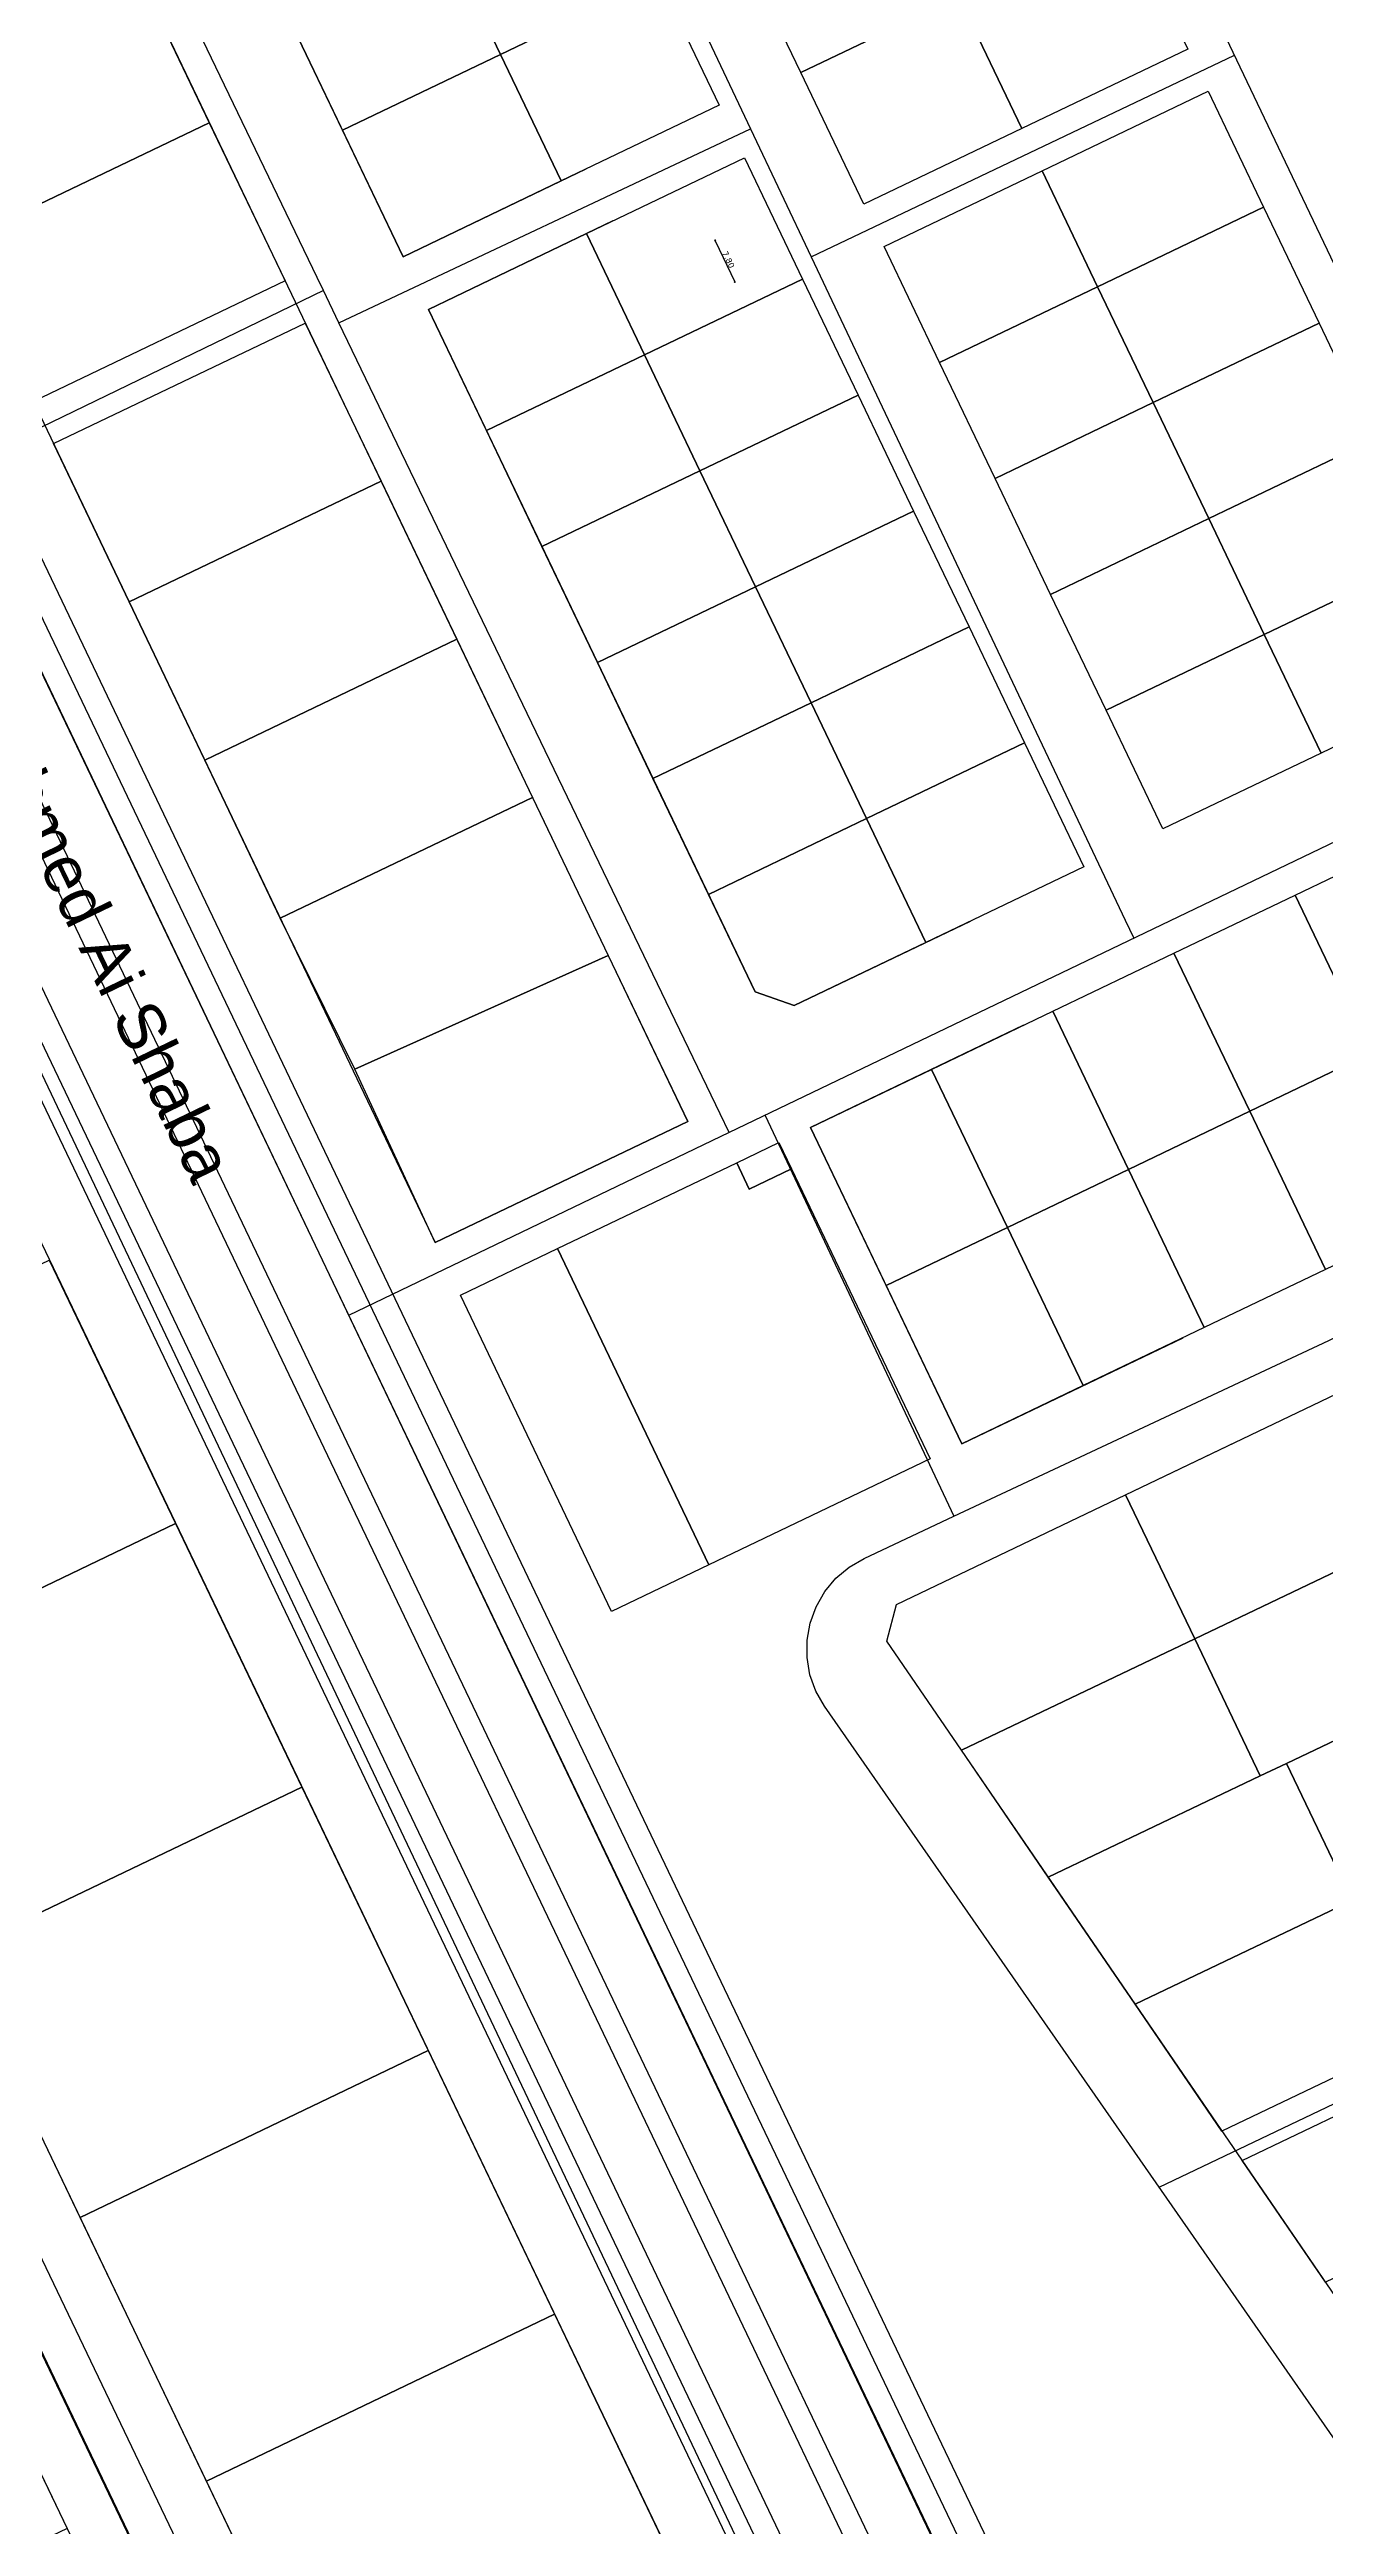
# Model space of a CAD drawing. Header units: metres. Extents: x -686 to 1359326, y 0 to 5497342.
# Drawn here: x 680205.3 to 680423.7, y 2748535.6 to 2748959.4 of the extents above; entities that cross this region are included whole.
import ezdxf
from ezdxf import colors
from ezdxf.entities.mleader import LeaderData, LeaderLine
from ezdxf.enums import TextEntityAlignment as Align
from ezdxf.math import Vec2, Vec3

# ---------------------------------------------------------------- set-up
doc = ezdxf.new("R2010")
doc.units = ezdxf.units.M
doc.header["$LTSCALE"] = 5
for name, color, linetype in [('00_XREF_MON_EIT SUPPORT', 7, 'Continuous'), ('00_XREF_MON_GENERAL LAYOUT', 7, 'Continuous'), ('00_XREF_MON_SHRUBS', 7, 'Continuous'), ('00_XREF_MON_URBAN CONTEXT', 7, 'Continuous'), ('XREF_MON_EIT SUPPORT$0$01-TX-NOM Carrers_1-2000', 8, 'Continuous'), ('XREF_MON_EIT SUPPORT$0$L-Límite Acera', 9, 'Continuous'), ('XREF_MON_EIT SUPPORT$0$L-Límite Parcela', 5, 'Continuous'), ('XREF_MON_URBAN CONTEXT$0$Parcel', 7, 'Continuous'), ('XREF_MON_URBAN CONTEXT$0$Streets', 7, 'Continuous'), ('XREF_MON_URBAN CONTEXT$0$XREF_MON_EIT SUPPORT', 7, 'Continuous')]:
    doc.layers.add(name, color=color, linetype=linetype)
doc.layers.add('XREF_MON_GENERAL_LAYOUT$0$Vehicles', color=10, linetype='Continuous', plot=False)
doc.layers.add('XREF_MON_SFT_SHRUBS$0$00-Signage', color=7, linetype='Continuous', lineweight=0)
doc.styles.add('XREF_MON_EIT SUPPORT$0$Standard', font='arial.ttf')
doc.styles.add('XREF_MON_GENERAL_LAYOUT$0$E100', font='verdana.ttf', dxfattribs={"height": 1})
doc.styles.add('XREF_MON_GENERAL_LAYOUT$0$Standard', font='arial.ttf')
doc.styles.add('XREF_MON_SFT_SHRUBS$0$TER-200', font='ARIALN.TTF', dxfattribs={"height": 1})
doc.dimstyles.new('XREF_MON_GENERAL_LAYOUT$0$E500', dxfattribs={"dimscale": 0.03, "dimtxt": 1, "dimasz": 0.5, "dimexe": 0.1, "dimexo": 1, "dimgap": 4, "dimtad": 1, "dimzin": 0, "dimdsep": 46, "dimtxsty": 'XREF_MON_GENERAL_LAYOUT$0$E100', "dimblk1": 'XREF_MON_GENERAL_LAYOUT$0$LINCOT200', "dimblk2": 'XREF_MON_GENERAL_LAYOUT$0$LINCOT200', "dimsah": 1, "dimcen": 0.1, "dimdle": 0.1, "dimse1": 1, "dimse2": 1, "dimclrt": 256, "dimadec": 0, "dimazin": 0, "dimtfac": 0.015385, "dimtofl": 0, "dimtmove": 0, "dimatfit": 3, "dimldrblk": 'XREF_MON_GENERAL_LAYOUT$0$LINCOT200', "dimfxl": 1, "dimtolj": 1, "dimtzin": 0, "dimarcsym": 0})

# ---------------------------------------------------------------- blocks, each defined once
blk = doc.blocks.new('XREF_MON_GENERAL_LAYOUT$0$LINCOT200')
for p, q in [((0, -10), (0, 10)), ((0, 0), (10, 0))]:
    blk.add_line(p, q)
at = {"const_width": 1.88}
blk.add_lwpolyline([(4, -4), (-4, 4)], dxfattribs=at)
at = {"layer": 'XREF_MON_GENERAL_LAYOUT$0$Vehicles'}
blk.add_line((0, 0), (-1, 0), dxfattribs=at)
blk = doc.blocks.new('*D93')
at = {"layer": 'DEFPOINTS', "color": 0, "ltscale": 0.3, "transparency": 16777216}
for p in [(680319.27, 2748926.68), (680322.64, 2748919.64), (680322.65, 2748919.65)]:
    blk.add_point(p, dxfattribs=at)
at = {"layer": 'XREF_MON_GENERAL_LAYOUT$0$Vehicles', "color": 0, "lineweight": -2, "ltscale": 0.3, "transparency": 16777216}
blk.add_line((680319.29, 2748926.67), (680322.65, 2748919.66), dxfattribs=at)
at = {"layer": 'XREF_MON_GENERAL_LAYOUT$0$Vehicles', "color": 0, "lineweight": -2, "ltscale": 0.3, "transparency": 16777216, "xscale": 0.015, "yscale": 0.015, "zscale": 0.015}
for p, rotation in [((680319.28, 2748926.68), 115.5960804842726), ((680322.65, 2748919.65), 295.5960804842726)]:
    blk.add_blockref('XREF_MON_GENERAL_LAYOUT$0$LINCOT200', p, dxfattribs=dict(at, rotation=rotation))
at = {"layer": 'XREF_MON_GENERAL_LAYOUT$0$Vehicles', "ltscale": 0.3, "transparency": 16777216, "insert": (680321.55, 2748923.44), "char_height": 1, "attachment_point": 5, "rotation": 295.5961, "style": 'XREF_MON_GENERAL_LAYOUT$0$E100'}
blk.add_mtext('\\A1;7.80', dxfattribs=at)
blk = doc.blocks.new('XREF_MON_EIT SUPPORT')
at = {"layer": 'XREF_MON_EIT SUPPORT$0$L-Límite Acera'}
for p, q in [((680357.4, 2748458.17), (679961.56, 2749287.19)), ((680054.82, 2748892.74), (680275.48, 2748432.1)), ((680245.16, 2748479.19), (680160.31, 2748656.32))]:
    blk.add_line(p, q, dxfattribs=at)
for points in [[(680393.49, 2748475.41), (679998, 2749303.72, -0.413894), (680002.71, 2749317.05), (680761.78, 2749680.5, -0.414588), (680775.12, 2749675.79), (680816.34, 2749589.43)], [(680389.61, 2748473.55), (679994.99, 2749300.06, 0.414214), (679992.32, 2749301), (679992.23, 2749300.96, 0.414214), (679991.29, 2749298.29), (680385.91, 2748471.79)], [(680377.25, 2748467.65), (679982.63, 2749294.14, 0.414214), (679979.96, 2749295.08), (679979.96, 2749295.08, 0.414214), (679979.02, 2749292.42), (680373.64, 2748465.93)], [(680364.98, 2748461.79), (679970.36, 2749288.26, 0.414533), (679967.69, 2749289.21), (679967.6, 2749289.16, 0.413894), (679966.66, 2749286.5), (680361.28, 2748460.02)]]:
    blk.add_lwpolyline(points, format="xyb", dxfattribs=at)
at = {"layer": 'XREF_MON_EIT SUPPORT$0$L-Límite Parcela'}
for points in [[(680231.25, 2749068.14), (680207.71, 2749056.86), (680205.36, 2749050.19), (680265.85, 2748923.94), (680297.22, 2748938.97)], [(680180.84, 2749055.08), (680137.91, 2749034.51), (680271.35, 2748755.25), (680314.58, 2748775.96), (680180.84, 2749055.08)], [(680301.77, 2748930.06), (680270.18, 2748914.92), (680326.13, 2748798.13), (680332.8, 2748795.78), (680362.97, 2748810.24)], [(680287.05, 2748428.79), (680102.57, 2748813.89), (680162.07, 2748842.42), (680345.17, 2748460.48)], [(680372.07, 2748792.42), (680335.58, 2748774.94), (680361.51, 2748720.83), (680399.37, 2748738.97)], [(680350.33, 2748693.3), (680408.47, 2748721.15)], [(680527.41, 2748488.29), (680499.75, 2748475.09), (680492.42, 2748477.06), (680361.42, 2748668.36), (680348.65, 2748687.01), (680350.33, 2748693.3)], [(680153.04, 2748650.67), (680237.28, 2748474.81)]]:
    blk.add_lwpolyline(points, dxfattribs=at)
at = {"layer": 'XREF_MON_EIT SUPPORT$0$01-TX-NOM Carrers_1-2000', "ltscale": 0.3, "style": 'XREF_MON_EIT SUPPORT$0$Standard'}
blk.add_text('Al Shaikh Jabir Al Ahmed Ai Shaba', height=8, rotation=295.7375, dxfattribs=at).set_placement((680154.15, 2748922.08))
blk = doc.blocks.new('XREF_MON_URBAN CONTEXT')
at = {"layer": 'XREF_MON_URBAN CONTEXT$0$Parcel'}
for points in [[(680309.59, 2748971.51), (680282.54, 2748958.54), (680272.17, 2748980.19), (680299.22, 2748993.15), (680309.59, 2748971.51)], [(680360.98, 2748968.4), (680333.92, 2748955.44), (680323.12, 2748977.99), (680350.18, 2748990.95), (680360.98, 2748968.4)], [(680371.78, 2748945.86), (680360.98, 2748968.4), (680389.39, 2748982.02), (680400.19, 2748959.47), (680371.78, 2748945.86)], [(680282.54, 2748958.54), (680255.48, 2748945.58), (680245.11, 2748967.22), (680272.17, 2748980.19), (680282.54, 2748958.54)], [(680232.69, 2748946.86), (680189.65, 2748926.23), (680176.72, 2748953.3), (680219.73, 2748973.91), (680232.69, 2748946.86)], [(680292.91, 2748936.9), (680282.54, 2748958.54), (680309.59, 2748971.51), (680319.96, 2748949.86), (680292.91, 2748936.9)], [(680371.78, 2748945.86), (680344.73, 2748932.9), (680333.92, 2748955.44), (680360.98, 2748968.4), (680371.78, 2748945.86)], [(680292.91, 2748936.9), (680265.85, 2748923.94), (680255.48, 2748945.58), (680282.54, 2748958.54), (680292.91, 2748936.9)], [(680413.15, 2748932.41), (680384.74, 2748918.8), (680375.24, 2748938.64), (680403.65, 2748952.26), (680413.15, 2748932.41)], [(680189.65, 2748926.23), (680232.69, 2748946.86), (680245.66, 2748919.8), (680202.58, 2748899.17), (680189.65, 2748926.23)], [(680334.22, 2748920.1), (680307.17, 2748907.14), (680297.23, 2748927.88), (680324.29, 2748940.84), (680334.22, 2748920.1)], [(680384.74, 2748918.8), (680357.69, 2748905.84), (680348.18, 2748925.68), (680375.24, 2748938.64), (680384.74, 2748918.8)], [(680422.66, 2748912.57), (680394.25, 2748898.96), (680384.74, 2748918.8), (680413.15, 2748932.41), (680422.66, 2748912.57)], [(680307.17, 2748907.14), (680280.11, 2748894.18), (680270.18, 2748914.92), (680297.23, 2748927.88), (680307.17, 2748907.14)], [(680343.73, 2748900.26), (680316.67, 2748887.3), (680307.17, 2748907.14), (680334.22, 2748920.1), (680343.73, 2748900.26)], [(680394.25, 2748898.96), (680367.19, 2748886), (680357.69, 2748905.84), (680384.74, 2748918.8), (680394.25, 2748898.96)], [(680262.08, 2748885.53), (680218.97, 2748864.88), (680206.03, 2748891.95), (680249.11, 2748912.59), (680262.08, 2748885.53)], [(680432.16, 2748892.73), (680403.76, 2748879.12), (680394.25, 2748898.96), (680422.66, 2748912.57), (680432.16, 2748892.73)], [(680316.67, 2748887.3), (680289.62, 2748874.34), (680280.11, 2748894.18), (680307.17, 2748907.14), (680316.67, 2748887.3)], [(680353.24, 2748880.42), (680326.18, 2748867.46), (680316.67, 2748887.3), (680343.73, 2748900.26), (680353.24, 2748880.42)], [(680403.76, 2748879.12), (680376.7, 2748866.16), (680367.19, 2748886), (680394.25, 2748898.96), (680403.76, 2748879.12)], [(680441.67, 2748872.89), (680413.26, 2748859.28), (680403.76, 2748879.12), (680432.16, 2748892.73), (680441.67, 2748872.89)], [(680275.04, 2748858.48), (680231.9, 2748837.81), (680218.97, 2748864.88), (680262.08, 2748885.53), (680275.04, 2748858.48)], [(680326.18, 2748867.46), (680299.13, 2748854.5), (680289.62, 2748874.34), (680316.67, 2748887.3), (680326.18, 2748867.46)], [(680362.74, 2748860.58), (680335.69, 2748847.62), (680326.18, 2748867.46), (680353.24, 2748880.42), (680362.74, 2748860.58)], [(680413.26, 2748859.28), (680386.21, 2748846.32), (680376.7, 2748866.16), (680403.76, 2748879.12), (680413.26, 2748859.28)], [(680422.98, 2748838.99), (680413.26, 2748859.28), (680441.67, 2748872.89), (680451.39, 2748852.6), (680422.98, 2748838.99)], [(680335.69, 2748847.62), (680308.63, 2748834.66), (680299.13, 2748854.5), (680326.18, 2748867.46), (680335.69, 2748847.62)], [(680372.25, 2748840.74), (680345.19, 2748827.78), (680335.69, 2748847.62), (680362.74, 2748860.58), (680372.25, 2748840.74)], [(680422.98, 2748838.99), (680395.93, 2748826.03), (680386.21, 2748846.32), (680413.26, 2748859.28), (680422.98, 2748838.99)], [(680288, 2748831.42), (680244.84, 2748810.74), (680231.9, 2748837.81), (680275.04, 2748858.48), (680288, 2748831.42)], [(680345.19, 2748827.78), (680318.14, 2748814.82), (680308.63, 2748834.66), (680335.69, 2748847.62), (680345.19, 2748827.78)], [(680355.35, 2748806.59), (680345.19, 2748827.78), (680372.25, 2748840.74), (680382.4, 2748819.55), (680355.35, 2748806.59)], [(680300.97, 2748804.37), (680257.59, 2748784.93), (680244.84, 2748810.74), (680288, 2748831.42), (680300.97, 2748804.37)], [(680355.35, 2748806.59), (680332.8, 2748795.78), (680326.13, 2748798.13), (680318.14, 2748814.82), (680345.19, 2748827.78), (680355.35, 2748806.59)], [(680452.25, 2748797.57), (680431.51, 2748787.64), (680418.55, 2748814.69), (680439.29, 2748824.63), (680452.25, 2748797.57)], [(680431.51, 2748787.64), (680410.77, 2748777.7), (680397.81, 2748804.75), (680418.55, 2748814.69), (680431.51, 2748787.64)], [(680257.59, 2748784.93), (680300.97, 2748804.37), (680314.58, 2748775.96), (680271.35, 2748755.25), (680257.59, 2748784.93)], [(680410.77, 2748777.7), (680390.03, 2748767.76), (680377.07, 2748794.81), (680397.81, 2748804.75), (680410.77, 2748777.7)], [(680390.03, 2748767.76), (680369.29, 2748757.82), (680356.32, 2748784.88), (680377.07, 2748794.81), (680390.03, 2748767.76)], [(680444.48, 2748760.58), (680423.73, 2748750.64), (680410.77, 2748777.7), (680431.51, 2748787.64), (680444.48, 2748760.58)], [(680369.29, 2748757.82), (680348.54, 2748747.88), (680335.58, 2748774.94), (680356.32, 2748784.88), (680369.29, 2748757.82)], [(680423.73, 2748750.64), (680402.99, 2748740.7), (680390.03, 2748767.76), (680410.77, 2748777.7), (680423.73, 2748750.64)], [(680332.33, 2748767.84), (680325.12, 2748764.38), (680322.96, 2748768.89), (680330.17, 2748772.34), (680332.33, 2748767.84)], [(680332.33, 2748767.84), (680356.1, 2748718.24), (680318.22, 2748700.09), (680292.29, 2748754.2), (680322.96, 2748768.89), (680325.12, 2748764.38), (680332.33, 2748767.84)], [(680402.99, 2748740.7), (680382.25, 2748730.77), (680369.29, 2748757.82), (680390.03, 2748767.76), (680402.99, 2748740.7)], [(680382.25, 2748730.77), (680361.51, 2748720.83), (680348.54, 2748747.88), (680369.29, 2748757.82), (680382.25, 2748730.77)], [(680318.22, 2748700.09), (680301.53, 2748692.09), (680275.66, 2748746.23), (680292.29, 2748754.2), (680318.22, 2748700.09)], [(680226.91, 2748707.16), (680167.37, 2748678.61), (680145.77, 2748723.71), (680205.3, 2748752.24), (680226.91, 2748707.16)], [(680437.46, 2748704.64), (680401.36, 2748687.41), (680389.54, 2748712.08), (680425.61, 2748729.37), (680437.46, 2748704.64)], [(680401.36, 2748687.41), (680361.42, 2748668.36), (680348.65, 2748687.01), (680350.33, 2748693.3), (680389.54, 2748712.08), (680401.36, 2748687.41)], [(680248.53, 2748662.07), (680188.97, 2748633.52), (680167.37, 2748678.61), (680226.91, 2748707.16), (680248.53, 2748662.07)], [(680448.69, 2748681.19), (680417.1, 2748666.12), (680412.59, 2748663.97), (680401.36, 2748687.41), (680437.46, 2748704.64), (680448.69, 2748681.19)], [(680412.59, 2748663.97), (680376.29, 2748646.64), (680361.42, 2748668.36), (680401.36, 2748687.41), (680412.59, 2748663.97)], [(680459.93, 2748657.75), (680428.34, 2748642.67), (680417.1, 2748666.12), (680448.69, 2748681.19), (680459.93, 2748657.75)], [(680428.34, 2748642.67), (680391.16, 2748624.93), (680376.29, 2748646.64), (680412.59, 2748663.97), (680417.1, 2748666.12), (680428.34, 2748642.67)], [(680270.14, 2748616.98), (680210.58, 2748588.43), (680188.97, 2748633.52), (680248.53, 2748662.07), (680270.14, 2748616.98)], [(680439.57, 2748619.22), (680406.03, 2748603.22), (680391.16, 2748624.93), (680428.34, 2748642.67), (680439.57, 2748619.22)], [(680291.76, 2748571.9), (680232.18, 2748543.33), (680210.58, 2748588.43), (680270.14, 2748616.98), (680291.76, 2748571.9)], [(680457.48, 2748593.42), (680423.76, 2748577.33), (680409.46, 2748598.2), (680446.68, 2748615.97), (680457.48, 2748593.42)], [(680313.37, 2748526.81), (680253.78, 2748498.24), (680232.18, 2748543.33), (680291.76, 2748571.9), (680313.37, 2748526.81)], [(680208.34, 2748535.23), (680185.79, 2748524.43), (680177.15, 2748542.47), (680199.7, 2748553.27), (680208.34, 2748535.23)]]:
    blk.add_lwpolyline(points, close=True, dxfattribs=at)
at = {"layer": 'XREF_MON_URBAN CONTEXT$0$Streets'}
for p, q in [((680335.71, 2748923.9), (680408.15, 2748958.44)), ((680335.71, 2748923.9), (680408.15, 2748958.44)), ((680254.87, 2748912.62), (680325.33, 2748945.81)), ((680254.87, 2748912.62), (680325.33, 2748945.81)), ((680252.21, 2748918.14), (680187.62, 2748886.86)), ((680252.21, 2748918.14), (680187.62, 2748886.86)), ((680463.63, 2748842.21), (680321.69, 2748774.05)), ((680463.63, 2748842.21), (680321.69, 2748774.05)), ((680321.69, 2748774.05), (680256.54, 2748742.77)), ((680321.69, 2748774.05), (680256.54, 2748742.77)), ((680327.83, 2748777.01), (680360.14, 2748708.4)), ((680327.83, 2748777.01), (680360.14, 2748708.4)), ((680395.26, 2748593.62), (680475.52, 2748631.9)), ((680395.26, 2748593.62), (680475.52, 2748631.9))]:
    blk.add_line(p, q, dxfattribs=at)
for points in [[(679777, 2749683.41), (679954.94, 2749308.62), (679960.35, 2749297.22), (680171.64, 2748852.2), (680364.08, 2748446.87), (680368.99, 2748435.39), (680371.21, 2748428.21), (680372.8, 2748420.86), (680373.75, 2748413.4), (680374.03, 2748405.88), (680373.65, 2748398.37), (680372.62, 2748390.92), (680370.94, 2748383.6), (680361.15, 2748362.87)], [(680465.07, 2748410.75), (680429.46, 2748426.98), (680425.68, 2748428.58), (680421.99, 2748430.39), (680415.66, 2748434.12), (680409.74, 2748438.47), (680404.28, 2748443.38), (680399.33, 2748448.82), (680395.52, 2748453.87), (680392.16, 2748459.24), (680389.76, 2748463.84), (680387.68, 2748468.6), (680187.62, 2748886.86), (680085.06, 2749101.28), (679986.04, 2749308.3), (679978, 2749325.09), (679807.61, 2749681.33)], [(680465.07, 2748410.75), (680429.46, 2748426.98), (680425.68, 2748428.58), (680421.99, 2748430.39), (680415.66, 2748434.12), (680409.74, 2748438.47), (680404.28, 2748443.38), (680399.33, 2748448.82), (680395.52, 2748453.87), (680392.16, 2748459.24), (680389.76, 2748463.84), (680387.68, 2748468.6), (680187.62, 2748886.86), (680085.06, 2749101.28), (679986.04, 2749308.3), (679978, 2749325.09), (679807.61, 2749681.33)], [(679873.49, 2749255.54), (679903.64, 2749192.57), (680017.24, 2748955.36), (680050.28, 2748886.37), (680086.45, 2748810.84), (680121.26, 2748738.16), (680157.62, 2748662.24), (680249.62, 2748470.14), (680268.47, 2748430.77), (680269.18, 2748428.94), (680269.59, 2748427.03), (680269.69, 2748425.07), (680269.49, 2748423.12), (680268.99, 2748421.22), (680257.1, 2748387.46), (680256.29, 2748385.65), (680255.21, 2748383.99), (680253.88, 2748382.51), (680252.33, 2748381.27), (680250.6, 2748380.29), (680021.84, 2748273.21), (680002.68, 2748264.25), (679990.08, 2748258.35)], [(680292.74, 2749200.18), (680496.24, 2748773.9), (680618.72, 2748521.66), (680654.7, 2748450.83)], [(680292.74, 2749200.18), (680496.24, 2748773.9), (680618.72, 2748521.66), (680654.7, 2748450.83)], [(680256.73, 2749090.62), (680325.33, 2748945.81), (680335.71, 2748923.9), (680389.47, 2748810.42), (680390.94, 2748807.31)], [(680256.73, 2749090.62), (680325.33, 2748945.81), (680335.71, 2748923.9), (680389.47, 2748810.42), (680390.94, 2748807.31)], [(680321.69, 2748774.05), (680320.14, 2748777.27), (680254.87, 2748912.62), (680252.21, 2748918.14), (680251.13, 2748920.39), (680185.46, 2749056.59)], [(680321.69, 2748774.05), (680320.14, 2748777.27), (680254.87, 2748912.62), (680252.21, 2748918.14), (680251.13, 2748920.39), (680185.46, 2749056.59)], [(680481.18, 2748470.13), (680395.68, 2748593.02), (680338, 2748675.91), (680336.52, 2748678.49), (680335.51, 2748681.29), (680335, 2748684.22), (680335, 2748687.2), (680335.52, 2748690.13), (680336.54, 2748692.93), (680338.03, 2748695.51), (680339.94, 2748697.79), (680342.22, 2748699.71), (680344.79, 2748701.2), (680360.14, 2748708.4), (680424.33, 2748738.5), (680496.24, 2748773.9)], [(680481.18, 2748470.13), (680395.68, 2748593.02), (680338, 2748675.91), (680336.52, 2748678.49), (680335.51, 2748681.29), (680335, 2748684.22), (680335, 2748687.2), (680335.52, 2748690.13), (680336.54, 2748692.93), (680338.03, 2748695.51), (680339.94, 2748697.79), (680342.22, 2748699.71), (680344.79, 2748701.2), (680360.14, 2748708.4), (680424.33, 2748738.5), (680496.24, 2748773.9)]]:
    blk.add_lwpolyline(points, dxfattribs=at)
at = {"layer": 'XREF_MON_URBAN CONTEXT$0$XREF_MON_EIT SUPPORT'}
blk.add_blockref('XREF_MON_EIT SUPPORT', (0, 0), dxfattribs=at)
blk = doc.blocks.new('XREF_MON_GENERAL_LAYOUT')
at = {"style": 'XREF_MON_GENERAL_LAYOUT$0$Standard'}
for tag, rotation, p in [('604,00', 330.26429, (679905.77, 2748776.558)), ('603,00', 330.26429, (679901.861, 2748753.477)), ('600,00', 133.82598, (679944.597, 2748745.153)), ('602,00', 330.26429, (679883.319, 2748738.727)), ('601,00', 117.89057, (679920.972, 2748732.87)), ('601,00', 330.26429, (679864.777, 2748723.976)), ('600,00', 40.88332, (679777.405, 2748705.444, 1.17)), ('602,00', 330.26429, (679941.275, 2748705.483)), ('601,00', 40.88332, (679701.798, 2748703.889, 1.17)), ('598,00', 62.09101, (679810.267, 2748702.619)), ('600,00', 330.26429, (679877.781, 2748691.131)), ('600,00', 19.55109, (679920.444, 2748685.496)), ('601,00', 330.26429, (679934.813, 2748683.804)), ('600,00', 88.39282, (679743.913, 2748675.572)), ('599,00', 330.26429, (679854.567, 2748679.061)), ('601,00', 88.39282, (679728.035, 2748671.318, -2)), ('599,00', 20.60862, (679924.26, 2748675.216)), ('602,00', 88.39282, (679711.826, 2748665.966, -1)), ('603,00', 88.39282, (679695.615, 2748660.611)), ('599,00', 40.88332, (679788.807, 2748655.829, 1.17)), ('601,00', 40.88332, (679627.612, 2748644.603, 1.17)), ('603,00', 41.70581, (679702.499, 2748628.484, 1.17)), ('600,00', 40.88332, (679645.925, 2748597.926, 1.17)), ('599,00', 34.22768, (679673.574, 2748555.136, 5.34))]:
    blk.add_attdef(tag, text='', height=1, rotation=rotation, dxfattribs=at).set_placement(p, align=Align.MIDDLE)
at = {"ltscale": 0.3, "style": 'XREF_MON_GENERAL_LAYOUT$0$Standard'}
for tag, rotation, p in [('603,50', 330.26429, (679911.501, 2748760.57)), ('602,50', 330.26429, (679892.865, 2748745.846)), ('600,50', 133.82598, (679933.048, 2748738.729)), ('601,50', 330.26429, (679873.581, 2748731.671)), ('601,50', 101.28567, (679909.522, 2748726.945)), ('602,50', 330.26429, (679948.625, 2748713.86)), ('600,50', 39.60595, (679743.243, 2748706.971)), ('600,50', 330.26429, (679880.266, 2748702.726)), ('600,50', 17.35374, (679917.615, 2748690.554)), ('599,50', 330.26429, (679867.197, 2748684.716)), ('599,50', 18.89439, (679921.71, 2748680.578)), ('599,50', 39.60595, (679778.991, 2748677.241)), ('600,50', 88.39282, (679735.925, 2748673.586)), ('601,50', 88.39282, (679719.906, 2748668.581)), ('602,50', 88.39282, (679703.474, 2748663.452)), ('598,50', 330.26429, (679861.765, 2748662.397)), ('601,50', 39.60595, (679610.513, 2748662.061)), ('600,00', 41.70581, (679752.308, 2748637.685)), ('602,00', 41.70581, (679720.174, 2748633.096, 1.17)), ('601,00', 41.70581, (679736.044, 2748634.538)), ('599,00', 35.08346, (679763.043, 2748634.415, 1.17)), ('600,00', 35.08346, (679747.063, 2748629.903, 1.17)), ('601,00', 35.08346, (679731.246, 2748625.239, 1.17)), ('600,50', 39.60595, (679636.92, 2748621.339)), ('602,00', 35.08346, (679715.4, 2748620.639, 1.17)), ('599,50', 28.7604, (679659.482, 2748574.323))]:
    blk.add_attdef(tag, text='', height=1, rotation=rotation, dxfattribs=at).set_placement(p, align=Align.MIDDLE)
at = {"layer": 'XREF_MON_GENERAL_LAYOUT$0$Vehicles', "ltscale": 0.3}
dim = blk.add_aligned_dim(p1=(680319.268, 2748926.676), p2=(680322.638, 2748919.641), distance=0.018, dimstyle='XREF_MON_GENERAL_LAYOUT$0$E500', dxfattribs=at)
dim.commit()
dim.dimension.update_dxf_attribs({"geometry": '*D93', "text_midpoint": (680321.549, 2748923.444)})
blk = doc.blocks.new('XREF_MON_SFT_SHRUBS')
at = {"layer": 'XREF_MON_SFT_SHRUBS$0$00-Signage'}
ml = blk.add_multileader_mtext('Standard', dxfattribs=at)
ml.set_content('56-STI', color=256, style='XREF_MON_SFT_SHRUBS$0$TER-200')
ml.set_leader_properties(color=256)
ml.build(insert=Vec2(0, 0))
ml.multileader.update_dxf_attribs({"text_left_attachment_type": 2, "dogleg_length": 0.15, "arrow_head_size": 0.05})
ctx = ml.context
ctx.base_point, ctx.char_height, ctx.arrow_head_size, ctx.landing_gap_size, ctx.plane_origin, ctx.plane_x_axis, ctx.plane_y_axis = Vec3(1359324.78, 5497340.86), 0.5, 0.05, 0.09, Vec3(1359310.26, 5497335.53), Vec3(0.901863, 0.432023), Vec3(-0.432023, 0.901863)
ctx.left_attachment = 2
notes = []
notes.append((ctx, [(0, (0, 0, 0), (0, 0), (1, 0), 1, [])]))
ctx.mtext.insert, ctx.mtext.text_direction, ctx.mtext.rotation, ctx.mtext.width, ctx.mtext.defined_height, ctx.mtext.flow_direction = Vec3(1359324.75, 5497341.13), Vec3(0.901863, 0.432023), 0.446734, 0.5536, 0.155, 5
for ctx, leaders in notes:
    for number, flags, end, landing, length, lines in leaders:
        leader = LeaderData()
        leader.index, (leader.has_last_leader_line, leader.has_dogleg_vector, leader.attachment_direction) = number, flags
        leader.last_leader_point, leader.dogleg_vector, leader.dogleg_length = Vec3(end), Vec3(landing), length
        for number, points, colour, breaks in lines:
            line = LeaderLine()
            line.index, line.vertices, line.color, line.breaks = number, Vec3.list(points), colors.encode_raw_color(colour), breaks
            leader.lines.append(line)
        ctx.leaders.append(leader)

msp = doc.modelspace()

# ---------------------------------------------------------------- block references
at = {"layer": '00_XREF_MON_EIT SUPPORT'}
msp.add_blockref('XREF_MON_EIT SUPPORT', (0, 0), dxfattribs=at)
at = {"layer": '00_XREF_MON_GENERAL LAYOUT'}
msp.add_blockref('XREF_MON_GENERAL_LAYOUT', (0, 0), dxfattribs=at)
msp.add_blockref('XREF_MON_GENERAL_LAYOUT', (0, 0), dxfattribs=at)
at = {"layer": '00_XREF_MON_SHRUBS'}
msp.add_blockref('XREF_MON_SFT_SHRUBS', (0, 0), dxfattribs=at)
at = {"layer": '00_XREF_MON_URBAN CONTEXT'}
msp.add_blockref('XREF_MON_URBAN CONTEXT', (0, 0), dxfattribs=at)

doc.saveas('drawing.dxf')
